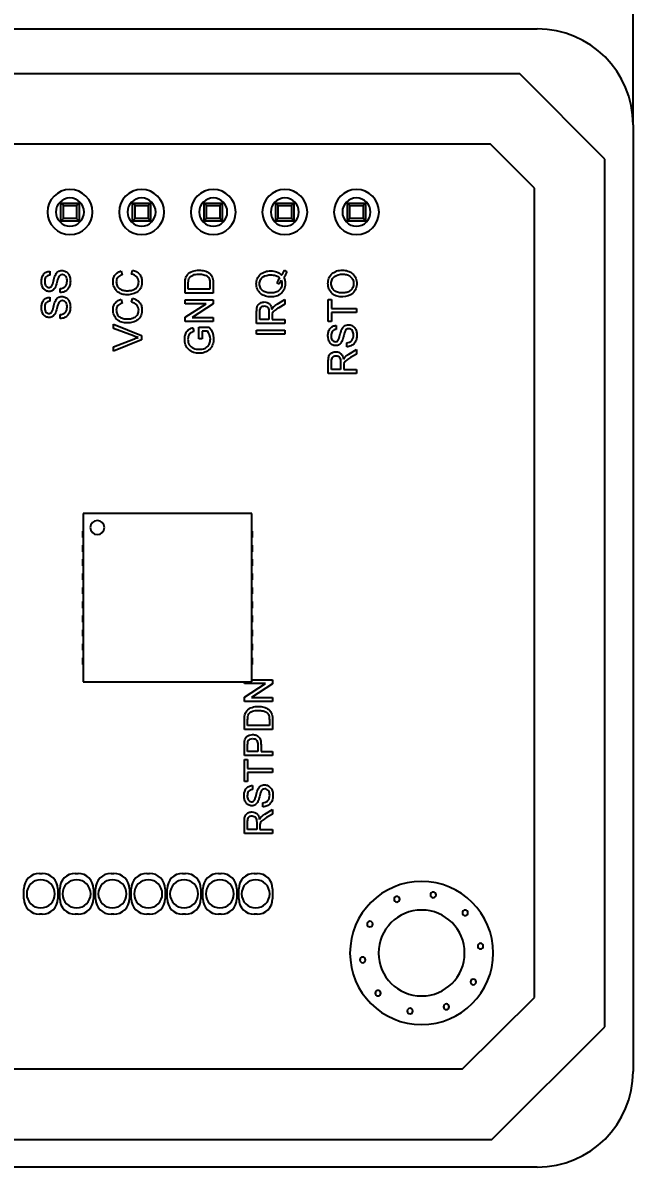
# Model space of a CAD drawing. Header units: millimetres. Extents: x 0 to 418, y 0 to 287.
# Drawn here: x 222.23 to 243.87, y 148.32 to 188.93 of the extents above; entities that cross this region are included whole.
import ezdxf

# ---------------------------------------------------------------- set-up
doc = ezdxf.new("R2010")
doc.units = ezdxf.units.MM
doc.layers.add('DEFAULT', color=179, linetype='Continuous')
doc.styles.add('SLDTEXTSTYLE0', font='TXT', dxfattribs={"width": 0.605})
doc.dimstyles.new('SLDDIMSTYLE0', dxfattribs={"dimtxt": 2.5, "dimasz": 3.302, "dimexe": 0, "dimexo": 0.0625, "dimtad": 1, "dimdec": 1, "dimrnd": 1e-09, "dimzin": 12, "dimdsep": 46, "dimtxsty": 'SLDTEXTSTYLE0', "dimsah": 1, "dimcen": 0.09, "dimadec": 0, "dimazin": 3, "dimtfac": 1, "dimtdec": 1, "dimtofl": 0, "dimtmove": 0, "dimatfit": 3, "dimfxl": 1, "dimfrac": 2, "dimtolj": 1, "dimtzin": 12, "dimarcsym": 0})

# ---------------------------------------------------------------- blocks, each defined once
blk = doc.blocks.new('_D')
at = {"layer": 'DEFAULT', "color": 7}
for p, q in [((201.171, 185.321), (201.171, 207.301)), ((243.871, 185.321), (243.871, 207.301)), ((201.171, 206.301), (243.871, 206.301))]:
    blk.add_line(p, q, dxfattribs=at)
for points in [[(201.171, 206.301), (204.473, 205.793), (204.473, 206.809)], [(243.871, 206.301), (240.569, 206.809), (240.569, 205.793)]]:
    blk.add_solid(points, dxfattribs=at)
at = {"layer": 'DEFAULT', "color": 7, "insert": (218.373, 209.524), "char_height": 2.5, "attachment_point": 1, "style": 'SLDTEXTSTYLE0'}
blk.add_mtext('42,7', dxfattribs=at)

msp = doc.modelspace()

# ---------------------------------------------------------------- linework, layer by layer
at = {"color": 7, "linetype": 'Continuous'}
for p, q in [((204.571, 188.721), (240.471, 188.721)), ((239.852, 187.129), (204.871, 187.129)), ((242.871, 184.098), (239.852, 187.129)), ((243.871, 185.321), (243.871, 151.721)), ((238.813, 184.629), (205.904, 184.629)), ((240.371, 183.065), (238.813, 184.629)), ((242.871, 153.304), (242.871, 184.098)), ((240.371, 154.343), (240.371, 183.065)), ((223.581, 181.901), (223.581, 182.541)), ((223.581, 182.541), (223.667, 182.456)), ((223.581, 182.541), (224.221, 182.541)), ((223.667, 181.987), (223.667, 182.456)), ((223.667, 182.456), (224.136, 182.456)), ((224.221, 182.541), (224.136, 182.456)), ((224.136, 182.456), (224.136, 181.987)), ((224.221, 182.541), (224.221, 181.901)), ((226.121, 181.901), (226.121, 182.541)), ((226.121, 182.541), (226.207, 182.456)), ((226.121, 182.541), (226.761, 182.541)), ((226.207, 181.987), (226.207, 182.456)), ((226.207, 182.456), (226.676, 182.456)), ((226.761, 182.541), (226.676, 182.456)), ((226.676, 182.456), (226.676, 181.987)), ((226.761, 182.541), (226.761, 181.901)), ((228.661, 181.901), (228.661, 182.541)), ((228.661, 182.541), (228.747, 182.456)), ((228.661, 182.541), (229.301, 182.541)), ((228.747, 181.987), (228.747, 182.456)), ((228.747, 182.456), (229.216, 182.456)), ((229.301, 182.541), (229.216, 182.456)), ((229.216, 182.456), (229.216, 181.987)), ((229.301, 182.541), (229.301, 181.901)), ((231.201, 181.901), (231.201, 182.541)), ((231.201, 182.541), (231.287, 182.456)), ((231.201, 182.541), (231.841, 182.541)), ((231.287, 181.987), (231.287, 182.456)), ((231.287, 182.456), (231.756, 182.456)), ((231.841, 182.541), (231.756, 182.456)), ((231.756, 182.456), (231.756, 181.987)), ((231.841, 182.541), (231.841, 181.901)), ((233.741, 181.901), (233.741, 182.541)), ((233.741, 182.541), (233.827, 182.456)), ((233.741, 182.541), (234.381, 182.541)), ((233.827, 181.987), (233.827, 182.456)), ((233.827, 182.456), (234.296, 182.456)), ((234.381, 182.541), (234.296, 182.456)), ((234.296, 182.456), (234.296, 181.987)), ((234.381, 182.541), (234.381, 181.901)), ((223.667, 181.987), (223.581, 181.901)), ((224.136, 181.987), (223.667, 181.987)), ((224.221, 181.901), (224.136, 181.987)), ((226.207, 181.987), (226.121, 181.901)), ((226.676, 181.987), (226.207, 181.987)), ((226.761, 181.901), (226.676, 181.987)), ((228.747, 181.987), (228.661, 181.901)), ((229.216, 181.987), (228.747, 181.987)), ((229.301, 181.901), (229.216, 181.987)), ((231.287, 181.987), (231.201, 181.901)), ((231.756, 181.987), (231.287, 181.987)), ((231.841, 181.901), (231.756, 181.987)), ((233.827, 181.987), (233.741, 181.901)), ((234.296, 181.987), (233.827, 181.987)), ((234.381, 181.901), (234.296, 181.987)), ((224.221, 181.901), (223.581, 181.901)), ((226.761, 181.901), (226.121, 181.901)), ((229.301, 181.901), (228.661, 181.901)), ((231.841, 181.901), (231.201, 181.901)), ((234.381, 181.901), (233.741, 181.901)), ((223.183, 180.119), (223.183, 179.978)), ((225.719, 180.132), (225.749, 179.991)), ((226.088, 180.016), (226.121, 180.157)), ((231.503, 180.157), (231.594, 180.111)), ((227.981, 179.337), (227.981, 179.679)), ((228.097, 179.478), (228.097, 179.68)), ((228.866, 179.684), (228.866, 179.478)), ((228.981, 179.695), (228.981, 179.337)), ((231.241, 179.704), (231.336, 179.674)), ((223.183, 179.196), (223.183, 179.055)), ((223.555, 179.362), (223.555, 179.503)), ((225.719, 179.132), (225.749, 178.991)), ((226.088, 179.016), (226.121, 179.157)), ((228.981, 179.337), (227.981, 179.337)), ((227.981, 178.965), (227.981, 179.106)), ((227.981, 179.106), (228.981, 179.106)), ((228.866, 179.478), (228.097, 179.478)), ((228.981, 179.106), (228.981, 178.957)), ((231.245, 178.947), (231.521, 179.111)), ((231.521, 179.111), (231.521, 178.949)), ((233.061, 179.119), (233.177, 179.119)), ((233.061, 178.337), (233.061, 179.119)), ((233.177, 179.119), (233.177, 178.798)), ((227.981, 178.486), (228.728, 178.965)), ((228.728, 178.965), (227.981, 178.965)), ((228.981, 178.957), (228.235, 178.478)), ((230.637, 178.401), (230.637, 178.699)), ((231.521, 178.949), (231.31, 178.825)), ((233.177, 178.798), (234.061, 178.798)), ((234.061, 178.798), (234.061, 178.657)), ((223.555, 178.439), (223.555, 178.58)), ((227.981, 178.337), (227.981, 178.486)), ((228.981, 178.337), (227.981, 178.337)), ((228.235, 178.478), (228.981, 178.478)), ((228.981, 178.478), (228.981, 178.337)), ((230.521, 178.26), (230.521, 178.694)), ((230.957, 178.401), (230.637, 178.401)), ((230.957, 178.669), (230.957, 178.401)), ((231.073, 178.545), (231.073, 178.401)), ((231.073, 178.401), (231.521, 178.401)), ((231.521, 178.401), (231.521, 178.26)), ((233.177, 178.337), (233.061, 178.337)), ((234.061, 178.657), (233.177, 178.657)), ((233.177, 178.657), (233.177, 178.337)), ((225.441, 178.093), (225.441, 178.246)), ((225.441, 178.246), (226.441, 177.843)), ((226.158, 177.821), (225.441, 178.093)), ((228.263, 178.115), (228.296, 177.986)), ((228.469, 178.132), (228.839, 178.132)), ((228.469, 177.721), (228.469, 178.132)), ((228.773, 177.991), (228.584, 177.991)), ((228.584, 177.991), (228.584, 177.721)), ((231.521, 178.26), (230.521, 178.26)), ((230.521, 178.029), (231.521, 178.029)), ((230.521, 177.888), (230.521, 178.029)), ((231.521, 177.888), (230.521, 177.888)), ((231.521, 178.029), (231.521, 177.888)), ((233.343, 178.196), (233.343, 178.055)), ((225.441, 177.439), (226.158, 177.711)), ((226.441, 177.69), (225.441, 177.286)), ((226.441, 177.843), (226.441, 177.69)), ((228.584, 177.721), (228.469, 177.721)), ((233.715, 177.439), (233.715, 177.58)), ((225.441, 177.286), (225.441, 177.439)), ((233.785, 177.178), (234.061, 177.342)), ((234.061, 177.18), (233.85, 177.055)), ((234.061, 177.342), (234.061, 177.18)), ((233.061, 176.491), (233.061, 176.924)), ((233.177, 176.632), (233.177, 176.93)), ((233.497, 176.899), (233.497, 176.632)), ((233.613, 176.776), (233.613, 176.632)), ((234.061, 176.491), (233.061, 176.491)), ((233.497, 176.632), (233.177, 176.632)), ((233.613, 176.632), (234.061, 176.632)), ((234.061, 176.632), (234.061, 176.491)), ((230.351, 171.521), (224.371, 171.521)), ((224.371, 171.521), (224.371, 165.541)), ((224.661, 171.531), (224.811, 171.531)), ((224.661, 171.521), (224.661, 171.531)), ((224.811, 171.531), (224.811, 171.521)), ((224.996, 171.531), (225.226, 171.531)), ((224.996, 171.521), (224.996, 171.531)), ((225.226, 171.531), (225.226, 171.521)), ((225.496, 171.531), (225.726, 171.531)), ((225.496, 171.521), (225.496, 171.531)), ((225.726, 171.531), (225.726, 171.521)), ((225.996, 171.531), (226.226, 171.531)), ((225.996, 171.521), (225.996, 171.531)), ((226.226, 171.531), (226.226, 171.521)), ((226.496, 171.531), (226.726, 171.531)), ((226.496, 171.521), (226.496, 171.531)), ((226.726, 171.531), (226.726, 171.521)), ((226.996, 171.531), (227.226, 171.531)), ((226.996, 171.521), (226.996, 171.531)), ((227.226, 171.531), (227.226, 171.521)), ((227.496, 171.531), (227.726, 171.531)), ((227.496, 171.521), (227.496, 171.531)), ((227.726, 171.531), (227.726, 171.521)), ((227.996, 171.531), (228.226, 171.531)), ((227.996, 171.521), (227.996, 171.531)), ((228.226, 171.531), (228.226, 171.521)), ((228.496, 171.531), (228.726, 171.531)), ((228.496, 171.521), (228.496, 171.531)), ((228.726, 171.531), (228.726, 171.521)), ((228.996, 171.531), (229.226, 171.531)), ((228.996, 171.521), (228.996, 171.531)), ((229.226, 171.531), (229.226, 171.521)), ((229.496, 171.531), (229.726, 171.531)), ((229.496, 171.521), (229.496, 171.531)), ((229.726, 171.531), (229.726, 171.521)), ((229.911, 171.531), (230.061, 171.531)), ((229.911, 171.531), (229.911, 171.521)), ((230.061, 171.521), (230.061, 171.531)), ((230.351, 165.541), (230.351, 171.521)), ((224.361, 170.666), (224.361, 170.896)), ((224.361, 170.896), (224.371, 170.896)), ((224.371, 170.666), (224.361, 170.666)), ((230.351, 170.896), (230.361, 170.896)), ((230.361, 170.666), (230.351, 170.666)), ((230.361, 170.896), (230.361, 170.666)), ((224.361, 170.396), (224.371, 170.396)), ((224.361, 170.166), (224.361, 170.396)), ((230.351, 170.396), (230.361, 170.396)), ((230.361, 170.396), (230.361, 170.166)), ((224.371, 170.166), (224.361, 170.166)), ((224.361, 169.666), (224.361, 169.896)), ((224.361, 169.896), (224.371, 169.896)), ((230.361, 170.166), (230.351, 170.166)), ((230.351, 169.896), (230.361, 169.896)), ((230.361, 169.896), (230.361, 169.666)), ((224.371, 169.666), (224.361, 169.666)), ((224.361, 169.166), (224.361, 169.396)), ((224.361, 169.396), (224.371, 169.396)), ((230.361, 169.666), (230.351, 169.666)), ((230.351, 169.396), (230.361, 169.396)), ((230.361, 169.396), (230.361, 169.166)), ((224.371, 169.166), (224.361, 169.166)), ((230.361, 169.166), (230.351, 169.166)), ((224.361, 168.896), (224.371, 168.896)), ((224.361, 168.666), (224.361, 168.896)), ((224.371, 168.666), (224.361, 168.666)), ((230.351, 168.896), (230.361, 168.896)), ((230.361, 168.666), (230.351, 168.666)), ((230.361, 168.896), (230.361, 168.666)), ((224.361, 168.396), (224.371, 168.396)), ((224.361, 168.166), (224.361, 168.396)), ((224.371, 168.166), (224.361, 168.166)), ((230.351, 168.396), (230.361, 168.396)), ((230.361, 168.166), (230.351, 168.166)), ((230.361, 168.396), (230.361, 168.166)), ((224.361, 167.666), (224.361, 167.896)), ((224.361, 167.896), (224.371, 167.896)), ((230.351, 167.896), (230.361, 167.896)), ((230.361, 167.896), (230.361, 167.666)), ((224.371, 167.666), (224.361, 167.666)), ((224.361, 167.396), (224.371, 167.396)), ((224.361, 167.166), (224.361, 167.396)), ((230.361, 167.666), (230.351, 167.666)), ((230.351, 167.396), (230.361, 167.396)), ((230.361, 167.396), (230.361, 167.166)), ((224.371, 167.166), (224.361, 167.166)), ((230.361, 167.166), (230.351, 167.166)), ((224.361, 166.896), (224.371, 166.896)), ((224.361, 166.666), (224.361, 166.896)), ((224.371, 166.666), (224.361, 166.666)), ((230.351, 166.896), (230.361, 166.896)), ((230.361, 166.666), (230.351, 166.666)), ((230.361, 166.896), (230.361, 166.666)), ((224.361, 166.396), (224.371, 166.396)), ((224.361, 166.166), (224.361, 166.396)), ((224.371, 166.166), (224.361, 166.166)), ((230.351, 166.396), (230.361, 166.396)), ((230.361, 166.166), (230.351, 166.166)), ((230.361, 166.396), (230.361, 166.166)), ((224.371, 165.541), (230.351, 165.541)), ((224.661, 165.541), (224.661, 165.531)), ((224.811, 165.531), (224.661, 165.531)), ((224.811, 165.541), (224.811, 165.531)), ((224.996, 165.531), (224.996, 165.541)), ((225.226, 165.531), (224.996, 165.531)), ((225.226, 165.541), (225.226, 165.531)), ((225.496, 165.531), (225.496, 165.541)), ((225.726, 165.531), (225.496, 165.531)), ((225.726, 165.541), (225.726, 165.531)), ((225.996, 165.531), (225.996, 165.541)), ((226.226, 165.531), (225.996, 165.531)), ((226.226, 165.541), (226.226, 165.531)), ((226.496, 165.531), (226.496, 165.541)), ((226.726, 165.531), (226.496, 165.531)), ((226.726, 165.541), (226.726, 165.531)), ((226.996, 165.531), (226.996, 165.541)), ((227.226, 165.531), (226.996, 165.531)), ((227.226, 165.541), (227.226, 165.531)), ((227.496, 165.531), (227.496, 165.541)), ((227.726, 165.531), (227.496, 165.531)), ((227.726, 165.541), (227.726, 165.531)), ((227.996, 165.531), (227.996, 165.541)), ((228.226, 165.531), (227.996, 165.531)), ((228.226, 165.541), (228.226, 165.531)), ((228.496, 165.531), (228.496, 165.541)), ((228.726, 165.531), (228.496, 165.531)), ((228.726, 165.541), (228.726, 165.531)), ((228.996, 165.531), (228.996, 165.541)), ((229.226, 165.531), (228.996, 165.531)), ((229.226, 165.541), (229.226, 165.531)), ((229.496, 165.531), (229.496, 165.541)), ((229.726, 165.531), (229.496, 165.531)), ((229.726, 165.541), (229.726, 165.531)), ((229.911, 165.541), (229.911, 165.531)), ((230.061, 165.531), (229.911, 165.531)), ((230.061, 165.531), (230.061, 165.541)), ((230.086, 165.481), (230.086, 165.541)), ((230.086, 165.001), (230.833, 165.481)), ((230.833, 165.481), (230.086, 165.481)), ((231.086, 165.473), (230.34, 164.993)), ((230.351, 165.622), (231.086, 165.622)), ((231.086, 165.622), (231.086, 165.473)), ((230.086, 164.852), (230.086, 165.001)), ((230.34, 164.993), (231.086, 164.993)), ((231.086, 164.993), (231.086, 164.852)), ((231.086, 164.852), (230.086, 164.852)), ((230.086, 163.852), (230.086, 164.194)), ((230.202, 163.993), (230.202, 164.196)), ((230.971, 164.2), (230.971, 163.993)), ((231.086, 164.211), (231.086, 163.852)), ((231.086, 163.852), (230.086, 163.852)), ((230.971, 163.993), (230.202, 163.993)), ((230.086, 162.929), (230.086, 163.297)), ((230.202, 163.07), (230.202, 163.309)), ((230.561, 163.311), (230.561, 163.07)), ((230.676, 163.315), (230.676, 163.07)), ((231.086, 162.929), (230.086, 162.929)), ((230.561, 163.07), (230.202, 163.07)), ((230.676, 163.07), (231.086, 163.07)), ((231.086, 163.07), (231.086, 162.929)), ((230.086, 162.788), (230.202, 162.788)), ((230.086, 162.006), (230.086, 162.788)), ((230.202, 162.788), (230.202, 162.468)), ((230.202, 162.468), (231.086, 162.468)), ((231.086, 162.468), (231.086, 162.327)), ((231.086, 162.327), (230.202, 162.327)), ((230.202, 162.327), (230.202, 162.006)), ((230.202, 162.006), (230.086, 162.006)), ((230.368, 161.865), (230.368, 161.724)), ((230.74, 161.109), (230.74, 161.25)), ((230.81, 160.847), (231.086, 161.011)), ((231.086, 160.85), (230.875, 160.725)), ((231.086, 161.011), (231.086, 160.85)), ((230.086, 160.16), (230.086, 160.594)), ((230.202, 160.301), (230.202, 160.599)), ((230.522, 160.569), (230.522, 160.301)), ((230.638, 160.446), (230.638, 160.301)), ((231.086, 160.16), (230.086, 160.16)), ((230.522, 160.301), (230.202, 160.301)), ((230.638, 160.301), (231.086, 160.301)), ((231.086, 160.301), (231.086, 160.16)), ((222.816, 158.746), (222.916, 158.746)), ((224.086, 158.746), (224.186, 158.746)), ((225.356, 158.746), (225.456, 158.746)), ((226.626, 158.746), (226.726, 158.746)), ((227.896, 158.746), (227.996, 158.746)), ((229.166, 158.746), (229.266, 158.746)), ((230.436, 158.746), (230.536, 158.746)), ((222.266, 157.846), (222.266, 158.196)), ((223.466, 158.196), (223.466, 157.846)), ((223.536, 157.846), (223.536, 158.196)), ((224.736, 158.196), (224.736, 157.846)), ((224.806, 157.846), (224.806, 158.196)), ((226.006, 158.196), (226.006, 157.846)), ((226.076, 157.846), (226.076, 158.196)), ((227.276, 158.196), (227.276, 157.846)), ((227.346, 157.846), (227.346, 158.196)), ((228.546, 158.196), (228.546, 157.846)), ((228.616, 157.846), (228.616, 158.196)), ((229.816, 158.196), (229.816, 157.846)), ((229.886, 157.846), (229.886, 158.196)), ((231.086, 158.196), (231.086, 157.846)), ((222.916, 157.296), (222.816, 157.296)), ((224.186, 157.296), (224.086, 157.296)), ((225.456, 157.296), (225.356, 157.296)), ((226.726, 157.296), (226.626, 157.296)), ((227.996, 157.296), (227.896, 157.296)), ((229.266, 157.296), (229.166, 157.296)), ((230.536, 157.296), (230.436, 157.296)), ((237.823, 151.804), (240.371, 154.343)), ((238.856, 149.304), (242.871, 153.304)), ((205.907, 151.804), (237.823, 151.804)), ((204.871, 149.304), (238.856, 149.304)), ((240.471, 148.321), (204.571, 148.321))]:
    msp.add_line(p, q, dxfattribs=at)
for centre, radius, start, end in [((240.471, 185.321), 3.4, 0, 90), ((223.901, 182.221), 0.8, 90, 270), ((223.901, 182.221), 0.8, 270, 90), ((226.441, 182.221), 0.8, 90, 270), ((226.441, 182.221), 0.8, 270, 90), ((228.981, 182.221), 0.8, 90, 270), ((228.981, 182.221), 0.8, 270, 90), ((231.521, 182.221), 0.8, 90, 270), ((231.521, 182.221), 0.8, 270, 90), ((234.061, 182.221), 0.8, 90, 270), ((234.061, 182.221), 0.8, 270, 90), ((223.901, 182.221), 0.5, 90, 270), ((223.901, 182.221), 0.5, 270, 90), ((226.441, 182.221), 0.5, 90, 270), ((226.441, 182.221), 0.5, 270, 90), ((228.981, 182.221), 0.5, 90, 270), ((228.981, 182.221), 0.5, 270, 90), ((231.521, 182.221), 0.5, 90, 270), ((231.521, 182.221), 0.5, 270, 90), ((234.061, 182.221), 0.5, 90, 270), ((234.061, 182.221), 0.5, 270, 90), ((224.871, 171.021), 0.25, 0, 180), ((224.871, 171.021), 0.25, 180, 0), ((222.816, 158.196), 0.55, 90, 180), ((222.866, 158.021), 0.5, 90, 270), ((222.866, 158.021), 0.5, 270, 90), ((222.916, 158.196), 0.55, 0, 90), ((224.086, 158.196), 0.55, 90, 180), ((224.136, 158.021), 0.5, 90, 270), ((224.136, 158.021), 0.5, 270, 90), ((224.186, 158.196), 0.55, 0, 90), ((225.356, 158.196), 0.55, 90, 180), ((225.406, 158.021), 0.5, 90, 270), ((225.406, 158.021), 0.5, 270, 90), ((225.456, 158.196), 0.55, 0, 90), ((226.626, 158.196), 0.55, 90, 180), ((226.676, 158.021), 0.5, 90, 270), ((226.676, 158.021), 0.5, 270, 90), ((226.726, 158.196), 0.55, 0, 90), ((227.896, 158.196), 0.55, 90, 180), ((227.946, 158.021), 0.5, 90, 270), ((227.946, 158.021), 0.5, 270, 90), ((227.996, 158.196), 0.55, 0, 90), ((229.166, 158.196), 0.55, 90, 180), ((229.216, 158.021), 0.5, 90, 270), ((229.216, 158.021), 0.5, 270, 90), ((229.266, 158.196), 0.55, 0, 90), ((230.436, 158.196), 0.55, 90, 180), ((230.486, 158.021), 0.5, 90, 270), ((230.486, 158.021), 0.5, 270, 90), ((230.536, 158.196), 0.55, 0, 90), ((236.371, 155.921), 2.54, 90, 270), ((236.371, 155.921), 2.54, 270, 90), ((236.783, 157.983), 0.1, 90, 270), ((236.783, 157.983), 0.1, 270, 90), ((222.816, 157.846), 0.55, 180, 270), ((222.916, 157.846), 0.55, 270, 0), ((224.086, 157.846), 0.55, 180, 270), ((224.186, 157.846), 0.55, 270, 0), ((225.356, 157.846), 0.55, 180, 270), ((225.456, 157.846), 0.55, 270, 0), ((226.626, 157.846), 0.55, 180, 270), ((226.726, 157.846), 0.55, 270, 0), ((227.896, 157.846), 0.55, 180, 270), ((227.996, 157.846), 0.55, 270, 0), ((229.166, 157.846), 0.55, 180, 270), ((229.266, 157.846), 0.55, 270, 0), ((230.436, 157.846), 0.55, 180, 270), ((230.536, 157.846), 0.55, 270, 0), ((235.493, 157.831), 0.1, 90, 270), ((235.493, 157.831), 0.1, 270, 90), ((236.371, 155.921), 1.525, 90, 270), ((236.371, 155.921), 1.525, 270, 90), ((237.916, 157.347), 0.1, 90, 270), ((237.916, 157.347), 0.1, 270, 90), ((234.538, 156.95), 0.1, 90, 270), ((234.538, 156.95), 0.1, 270, 90), ((238.46, 156.167), 0.1, 90, 270), ((238.46, 156.167), 0.1, 270, 90), ((234.283, 155.676), 0.1, 90, 270), ((234.283, 155.676), 0.1, 270, 90), ((238.205, 154.893), 0.1, 90, 270), ((238.205, 154.893), 0.1, 270, 90), ((234.826, 154.495), 0.1, 90, 270), ((234.826, 154.495), 0.1, 270, 90), ((235.96, 153.86), 0.1, 90, 270), ((235.96, 153.86), 0.1, 270, 90), ((237.25, 154.011), 0.1, 90, 270), ((237.25, 154.011), 0.1, 270, 90), ((240.471, 151.721), 3.4, 270, 0)]:
    msp.add_arc(centre, radius, start, end, dxfattribs=at)
for points, knots in [([(222.889, 179.748), (222.89, 179.792), (222.893, 179.837), (222.914, 179.923), (222.931, 179.964), (222.982, 180.037), (223.016, 180.066), (223.095, 180.107), (223.139, 180.116), (223.183, 180.119)], [0, 0, 0, 0, 0.25, 0.25, 0.5, 0.5, 0.75, 0.75, 1, 1, 1, 1]), ([(223.183, 179.978), (223.157, 179.974), (223.13, 179.969), (223.082, 179.946), (223.06, 179.929), (223.012, 179.864), (223.005, 179.807), (223.004, 179.754)], [0, 0, 0, 0, 0.25, 0.25, 0.5, 0.5, 1, 1, 1, 1]), ([(223.242, 179.578), (223.264, 179.604), (223.276, 179.638), (223.298, 179.704), (223.307, 179.738), (223.332, 179.839), (223.349, 179.907), (223.376, 179.971)], [0, 0, 0, 0, 0.25, 0.25, 0.5, 0.5, 1, 1, 1, 1]), ([(223.376, 179.971), (223.398, 180.019), (223.427, 180.065), (223.512, 180.128), (223.565, 180.144), (223.618, 180.144)], [0, 0, 0, 0, 0.5, 0.5, 1, 1, 1, 1]), ([(223.624, 180.003), (223.594, 180.002), (223.562, 179.993), (223.516, 179.953), (223.502, 179.925), (223.489, 179.897)], [0, 0, 0, 0, 0.5, 0.5, 1, 1, 1, 1]), ([(223.618, 180.144), (223.661, 180.143), (223.705, 180.133), (223.782, 180.093), (223.816, 180.064), (223.867, 179.993), (223.885, 179.953), (223.909, 179.869), (223.913, 179.825), (223.914, 179.781)], [0, 0, 0, 0, 0.25, 0.25, 0.5, 0.5, 0.75, 0.75, 1, 1, 1, 1]), ([(223.799, 179.775), (223.798, 179.829), (223.788, 179.883), (223.744, 179.951), (223.724, 179.97), (223.678, 179.996), (223.651, 180.002), (223.624, 180.003)], [0, 0, 0, 0, 0.5, 0.5, 0.75, 0.75, 1, 1, 1, 1]), ([(225.429, 179.746), (225.429, 179.79), (225.434, 179.833), (225.458, 179.917), (225.478, 179.957), (225.53, 180.026), (225.563, 180.056), (225.637, 180.103), (225.678, 180.119), (225.719, 180.132)], [0, 0, 0, 0, 0.25, 0.25, 0.5, 0.5, 0.75, 0.75, 1, 1, 1, 1]), ([(225.749, 179.991), (225.693, 179.973), (225.638, 179.947), (225.58, 179.881), (225.565, 179.854), (225.547, 179.798), (225.545, 179.769), (225.544, 179.739)], [0, 0, 0, 0, 0.5, 0.5, 0.75, 0.75, 1, 1, 1, 1]), ([(226.339, 179.736), (226.338, 179.77), (226.334, 179.805), (226.31, 179.869), (226.292, 179.899), (226.222, 179.974), (226.155, 180.001), (226.088, 180.016)], [0, 0, 0, 0, 0.25, 0.25, 0.5, 0.5, 1, 1, 1, 1]), ([(226.121, 180.157), (226.167, 180.145), (226.213, 180.129), (226.296, 180.082), (226.334, 180.052), (226.395, 179.978), (226.419, 179.936), (226.448, 179.845), (226.453, 179.797), (226.454, 179.749)], [0, 0, 0, 0, 0.25, 0.25, 0.5, 0.5, 0.75, 0.75, 1, 1, 1, 1]), ([(227.996, 179.855), (228.003, 179.882), (228.011, 179.908), (228.034, 179.957), (228.05, 179.979), (228.067, 180.001)], [0, 0, 0, 0, 0.5, 0.5, 1, 1, 1, 1]), ([(228.067, 180.001), (228.117, 180.057), (228.182, 180.099), (228.325, 180.148), (228.401, 180.156), (228.476, 180.157)], [0, 0, 0, 0, 0.5, 0.5, 1, 1, 1, 1]), ([(228.117, 179.846), (228.125, 179.861), (228.14, 179.891), (228.175, 179.929), (228.218, 179.961), (228.277, 179.991), (228.364, 180.012), (228.434, 180.015), (228.474, 180.016)], [0, 0, 0, 0, 0.120001, 0.24007, 0.365356, 0.500413, 0.717614, 1, 1, 1, 1]), ([(228.474, 180.016), (228.505, 180.015), (228.563, 180.013), (228.648, 179.999), (228.727, 179.971), (228.773, 179.937), (228.795, 179.92)], [0, 0, 0, 0, 0.277265, 0.501314, 0.757359, 1, 1, 1, 1]), ([(228.476, 180.157), (228.541, 180.156), (228.607, 180.151), (228.733, 180.115), (228.794, 180.088), (228.895, 180.006), (228.934, 179.95), (228.975, 179.826), (228.981, 179.76), (228.981, 179.695)], [0, 0, 0, 0, 0.25, 0.25, 0.5, 0.5, 0.75, 0.75, 1, 1, 1, 1]), ([(228.795, 179.92), (228.804, 179.91), (228.822, 179.889), (228.842, 179.851), (228.856, 179.807), (228.864, 179.75), (228.865, 179.708), (228.866, 179.684)], [0, 0, 0, 0, 0.162195, 0.326745, 0.498849, 0.711242, 1, 1, 1, 1]), ([(230.509, 179.671), (230.51, 179.735), (230.52, 179.8), (230.572, 179.918), (230.611, 179.971), (230.709, 180.055), (230.767, 180.085), (230.89, 180.123), (230.955, 180.131), (231.019, 180.132)], [0, 0, 0, 0, 0.25, 0.25, 0.5, 0.5, 0.75, 0.75, 1, 1, 1, 1]), ([(230.624, 179.671), (230.625, 179.719), (230.635, 179.767), (230.678, 179.852), (230.71, 179.889), (230.826, 179.972), (230.925, 179.989), (231.021, 179.991)], [0, 0, 0, 0, 0.25, 0.25, 0.5, 0.5, 1, 1, 1, 1]), ([(231.019, 180.132), (231.091, 180.13), (231.163, 180.121), (231.298, 180.071), (231.358, 180.029), (231.408, 179.977)], [0, 0, 0, 0, 0.5, 0.5, 1, 1, 1, 1]), ([(231.021, 179.991), (231.078, 179.989), (231.135, 179.985), (231.217, 179.96), (231.244, 179.948), (231.293, 179.92), (231.315, 179.901), (231.335, 179.881)], [0, 0, 0, 0, 0.5, 0.5, 0.75, 0.75, 1, 1, 1, 1]), ([(231.594, 180.111), (231.581, 180.073), (231.566, 180.036), (231.528, 179.965), (231.506, 179.931), (231.483, 179.898)], [0, 0, 0, 0, 0.5, 0.5, 1, 1, 1, 1]), ([(233.049, 179.683), (233.05, 179.749), (233.06, 179.815), (233.111, 179.936), (233.15, 179.991), (233.248, 180.077), (233.307, 180.108), (233.432, 180.149), (233.497, 180.156), (233.563, 180.157)], [0, 0, 0, 0, 0.25, 0.25, 0.5, 0.5, 0.75, 0.75, 1, 1, 1, 1]), ([(233.164, 179.684), (233.165, 179.733), (233.174, 179.782), (233.216, 179.869), (233.247, 179.908), (233.364, 179.995), (233.465, 180.015), (233.562, 180.016)], [0, 0, 0, 0, 0.25, 0.25, 0.5, 0.5, 1, 1, 1, 1]), ([(233.562, 180.016), (233.611, 180.015), (233.66, 180.012), (233.754, 179.988), (233.799, 179.967), (233.876, 179.907), (233.908, 179.868), (233.95, 179.78), (233.958, 179.731), (233.959, 179.682)], [0, 0, 0, 0, 0.25, 0.25, 0.5, 0.5, 0.75, 0.75, 1, 1, 1, 1]), ([(233.563, 180.157), (233.628, 180.156), (233.694, 180.148), (233.818, 180.108), (233.877, 180.076), (233.975, 179.99), (234.012, 179.934), (234.062, 179.814), (234.073, 179.748), (234.074, 179.683)], [0, 0, 0, 0, 0.25, 0.25, 0.5, 0.5, 0.75, 0.75, 1, 1, 1, 1]), ([(223.162, 179.401), (223.121, 179.402), (223.08, 179.411), (223.007, 179.45), (222.975, 179.478), (222.905, 179.58), (222.891, 179.665), (222.889, 179.748)], [0, 0, 0, 0, 0.25, 0.25, 0.5, 0.5, 1, 1, 1, 1]), ([(223.004, 179.754), (223.004, 179.705), (223.009, 179.655), (223.046, 179.592), (223.063, 179.574), (223.105, 179.548), (223.129, 179.543), (223.153, 179.542)], [0, 0, 0, 0, 0.5, 0.5, 0.75, 0.75, 1, 1, 1, 1]), ([(223.153, 179.542), (223.17, 179.543), (223.186, 179.544), (223.216, 179.557), (223.23, 179.567), (223.242, 179.578)], [0, 0, 0, 0, 0.5, 0.5, 1, 1, 1, 1]), ([(223.379, 179.548), (223.357, 179.508), (223.33, 179.469), (223.255, 179.415), (223.209, 179.402), (223.162, 179.401)], [0, 0, 0, 0, 0.5, 0.5, 1, 1, 1, 1]), ([(223.489, 179.897), (223.466, 179.84), (223.453, 179.78), (223.422, 179.662), (223.406, 179.603), (223.379, 179.548)], [0, 0, 0, 0, 0.5, 0.5, 1, 1, 1, 1]), ([(223.914, 179.781), (223.914, 179.729), (223.91, 179.677), (223.884, 179.577), (223.862, 179.529), (223.796, 179.448), (223.753, 179.417), (223.659, 179.374), (223.607, 179.364), (223.555, 179.362)], [0, 0, 0, 0, 0.25, 0.25, 0.5, 0.5, 0.75, 0.75, 1, 1, 1, 1]), ([(223.555, 179.503), (223.589, 179.508), (223.623, 179.514), (223.686, 179.539), (223.715, 179.559), (223.758, 179.611), (223.774, 179.642), (223.794, 179.707), (223.798, 179.741), (223.799, 179.775)], [0, 0, 0, 0, 0.25, 0.25, 0.5, 0.5, 0.75, 0.75, 1, 1, 1, 1]), ([(225.934, 179.285), (225.87, 179.287), (225.805, 179.293), (225.682, 179.33), (225.624, 179.361), (225.527, 179.444), (225.49, 179.499), (225.44, 179.617), (225.43, 179.682), (225.429, 179.746)], [0, 0, 0, 0, 0.25, 0.25, 0.5, 0.5, 0.75, 0.75, 1, 1, 1, 1]), ([(225.544, 179.739), (225.545, 179.692), (225.552, 179.645), (225.592, 179.559), (225.624, 179.522), (225.702, 179.469), (225.747, 179.453), (225.839, 179.432), (225.886, 179.427), (225.933, 179.426)], [0, 0, 0, 0, 0.25, 0.25, 0.5, 0.5, 0.75, 0.75, 1, 1, 1, 1]), ([(225.933, 179.426), (225.981, 179.427), (226.03, 179.431), (226.124, 179.45), (226.17, 179.465), (226.251, 179.517), (226.284, 179.554), (226.328, 179.64), (226.338, 179.688), (226.339, 179.736)], [0, 0, 0, 0, 0.25, 0.25, 0.5, 0.5, 0.75, 0.75, 1, 1, 1, 1]), ([(226.454, 179.749), (226.453, 179.683), (226.446, 179.617), (226.399, 179.494), (226.357, 179.439), (226.253, 179.358), (226.192, 179.331), (226.066, 179.294), (226, 179.286), (225.934, 179.285)], [0, 0, 0, 0, 0.25, 0.25, 0.5, 0.5, 0.75, 0.75, 1, 1, 1, 1]), ([(231.022, 179.209), (230.957, 179.21), (230.892, 179.217), (230.769, 179.256), (230.709, 179.285), (230.611, 179.368), (230.571, 179.422), (230.521, 179.541), (230.51, 179.606), (230.509, 179.671)], [0, 0, 0, 0, 0.25, 0.25, 0.5, 0.5, 0.75, 0.75, 1, 1, 1, 1]), ([(231.021, 179.35), (230.973, 179.35), (230.925, 179.353), (230.831, 179.375), (230.785, 179.393), (230.708, 179.45), (230.676, 179.488), (230.633, 179.575), (230.625, 179.623), (230.624, 179.671)], [0, 0, 0, 0, 0.25, 0.25, 0.5, 0.5, 0.75, 0.75, 1, 1, 1, 1]), ([(231.419, 179.671), (231.418, 179.623), (231.409, 179.575), (231.367, 179.489), (231.334, 179.452), (231.256, 179.395), (231.211, 179.376), (231.118, 179.354), (231.069, 179.35), (231.021, 179.35)], [0, 0, 0, 0, 0.25, 0.25, 0.5, 0.5, 0.75, 0.75, 1, 1, 1, 1]), ([(231.534, 179.664), (231.533, 179.6), (231.522, 179.535), (231.469, 179.419), (231.429, 179.366), (231.331, 179.284), (231.272, 179.255), (231.15, 179.217), (231.086, 179.209), (231.022, 179.209)], [0, 0, 0, 0, 0.25, 0.25, 0.5, 0.5, 0.75, 0.75, 1, 1, 1, 1]), ([(231.483, 179.898), (231.5, 179.862), (231.514, 179.824), (231.53, 179.744), (231.534, 179.704), (231.534, 179.664)], [0, 0, 0, 0, 0.5, 0.5, 1, 1, 1, 1]), ([(233.575, 179.209), (233.508, 179.21), (233.441, 179.216), (233.313, 179.254), (233.253, 179.285), (233.152, 179.372), (233.111, 179.427), (233.059, 179.55), (233.05, 179.617), (233.049, 179.683)], [0, 0, 0, 0, 0.25, 0.25, 0.5, 0.5, 0.75, 0.75, 1, 1, 1, 1]), ([(233.576, 179.35), (233.526, 179.35), (233.476, 179.353), (233.377, 179.374), (233.329, 179.392), (233.249, 179.452), (233.217, 179.493), (233.174, 179.584), (233.165, 179.634), (233.164, 179.684)], [0, 0, 0, 0, 0.25, 0.25, 0.5, 0.5, 0.75, 0.75, 1, 1, 1, 1]), ([(234.074, 179.683), (234.073, 179.619), (234.063, 179.554), (234.014, 179.435), (233.976, 179.381), (233.834, 179.251), (233.703, 179.21), (233.575, 179.209)], [0, 0, 0, 0, 0.25, 0.25, 0.5, 0.5, 1, 1, 1, 1]), ([(233.959, 179.682), (233.958, 179.635), (233.95, 179.587), (233.91, 179.501), (233.88, 179.463), (233.806, 179.402), (233.763, 179.38), (233.671, 179.355), (233.624, 179.35), (233.576, 179.35)], [0, 0, 0, 0, 0.25, 0.25, 0.5, 0.5, 0.75, 0.75, 1, 1, 1, 1]), ([(222.889, 178.825), (222.89, 178.869), (222.893, 178.914), (222.914, 178.999), (222.931, 179.041), (222.982, 179.114), (223.016, 179.143), (223.095, 179.184), (223.139, 179.193), (223.183, 179.196)], [0, 0, 0, 0, 0.25, 0.25, 0.5, 0.5, 0.75, 0.75, 1, 1, 1, 1]), ([(223.376, 179.048), (223.398, 179.096), (223.427, 179.142), (223.512, 179.205), (223.565, 179.221), (223.618, 179.221)], [0, 0, 0, 0, 0.5, 0.5, 1, 1, 1, 1]), ([(223.618, 179.221), (223.661, 179.22), (223.705, 179.21), (223.782, 179.17), (223.816, 179.141), (223.867, 179.07), (223.885, 179.03), (223.909, 178.946), (223.913, 178.902), (223.914, 178.858)], [0, 0, 0, 0, 0.25, 0.25, 0.5, 0.5, 0.75, 0.75, 1, 1, 1, 1]), ([(225.429, 178.746), (225.429, 178.79), (225.434, 178.833), (225.458, 178.917), (225.478, 178.957), (225.53, 179.026), (225.563, 179.056), (225.637, 179.103), (225.678, 179.119), (225.719, 179.132)], [0, 0, 0, 0, 0.25, 0.25, 0.5, 0.5, 0.75, 0.75, 1, 1, 1, 1]), ([(226.121, 179.157), (226.167, 179.145), (226.213, 179.129), (226.296, 179.082), (226.334, 179.052), (226.395, 178.978), (226.419, 178.936), (226.448, 178.845), (226.453, 178.797), (226.454, 178.749)], [0, 0, 0, 0, 0.25, 0.25, 0.5, 0.5, 0.75, 0.75, 1, 1, 1, 1]), ([(223.162, 178.478), (223.121, 178.479), (223.08, 178.488), (223.007, 178.526), (222.975, 178.555), (222.905, 178.657), (222.891, 178.742), (222.889, 178.825)], [0, 0, 0, 0, 0.25, 0.25, 0.5, 0.5, 1, 1, 1, 1]), ([(223.183, 179.055), (223.157, 179.051), (223.13, 179.046), (223.082, 179.023), (223.06, 179.006), (223.012, 178.941), (223.005, 178.884), (223.004, 178.831)], [0, 0, 0, 0, 0.25, 0.25, 0.5, 0.5, 1, 1, 1, 1]), ([(223.004, 178.831), (223.004, 178.782), (223.009, 178.731), (223.046, 178.668), (223.063, 178.651), (223.105, 178.625), (223.129, 178.619), (223.153, 178.619)], [0, 0, 0, 0, 0.5, 0.5, 0.75, 0.75, 1, 1, 1, 1]), ([(223.242, 178.655), (223.264, 178.681), (223.276, 178.715), (223.298, 178.781), (223.307, 178.815), (223.332, 178.916), (223.349, 178.984), (223.376, 179.048)], [0, 0, 0, 0, 0.25, 0.25, 0.5, 0.5, 1, 1, 1, 1]), ([(223.489, 178.974), (223.466, 178.917), (223.453, 178.857), (223.422, 178.739), (223.406, 178.68), (223.379, 178.625)], [0, 0, 0, 0, 0.5, 0.5, 1, 1, 1, 1]), ([(223.624, 179.08), (223.594, 179.079), (223.562, 179.07), (223.516, 179.03), (223.502, 179.002), (223.489, 178.974)], [0, 0, 0, 0, 0.5, 0.5, 1, 1, 1, 1]), ([(223.914, 178.858), (223.914, 178.806), (223.91, 178.754), (223.884, 178.654), (223.862, 178.606), (223.796, 178.525), (223.753, 178.494), (223.659, 178.451), (223.607, 178.441), (223.555, 178.439)], [0, 0, 0, 0, 0.25, 0.25, 0.5, 0.5, 0.75, 0.75, 1, 1, 1, 1]), ([(223.555, 178.58), (223.589, 178.584), (223.623, 178.591), (223.686, 178.616), (223.715, 178.636), (223.758, 178.688), (223.774, 178.719), (223.794, 178.784), (223.798, 178.818), (223.799, 178.852)], [0, 0, 0, 0, 0.25, 0.25, 0.5, 0.5, 0.75, 0.75, 1, 1, 1, 1]), ([(223.799, 178.852), (223.798, 178.905), (223.788, 178.96), (223.744, 179.028), (223.724, 179.047), (223.678, 179.073), (223.651, 179.079), (223.624, 179.08)], [0, 0, 0, 0, 0.5, 0.5, 0.75, 0.75, 1, 1, 1, 1]), ([(225.934, 178.285), (225.87, 178.287), (225.805, 178.293), (225.682, 178.33), (225.624, 178.361), (225.527, 178.444), (225.49, 178.499), (225.44, 178.617), (225.43, 178.682), (225.429, 178.746)], [0, 0, 0, 0, 0.25, 0.25, 0.5, 0.5, 0.75, 0.75, 1, 1, 1, 1]), ([(225.749, 178.991), (225.693, 178.973), (225.638, 178.947), (225.58, 178.881), (225.565, 178.854), (225.547, 178.798), (225.545, 178.769), (225.544, 178.739)], [0, 0, 0, 0, 0.5, 0.5, 0.75, 0.75, 1, 1, 1, 1]), ([(225.544, 178.739), (225.545, 178.692), (225.552, 178.645), (225.592, 178.559), (225.624, 178.522), (225.702, 178.469), (225.747, 178.453), (225.839, 178.432), (225.886, 178.427), (225.933, 178.426)], [0, 0, 0, 0, 0.25, 0.25, 0.5, 0.5, 0.75, 0.75, 1, 1, 1, 1]), ([(225.933, 178.426), (225.981, 178.427), (226.03, 178.431), (226.124, 178.45), (226.17, 178.465), (226.251, 178.517), (226.284, 178.554), (226.328, 178.64), (226.338, 178.688), (226.339, 178.736)], [0, 0, 0, 0, 0.25, 0.25, 0.5, 0.5, 0.75, 0.75, 1, 1, 1, 1]), ([(226.454, 178.749), (226.453, 178.683), (226.446, 178.617), (226.399, 178.494), (226.357, 178.439), (226.253, 178.358), (226.192, 178.331), (226.066, 178.294), (226, 178.286), (225.934, 178.285)], [0, 0, 0, 0, 0.25, 0.25, 0.5, 0.5, 0.75, 0.75, 1, 1, 1, 1]), ([(226.339, 178.736), (226.338, 178.77), (226.334, 178.805), (226.31, 178.869), (226.292, 178.899), (226.222, 178.974), (226.155, 179.001), (226.088, 179.016)], [0, 0, 0, 0, 0.25, 0.25, 0.5, 0.5, 1, 1, 1, 1]), ([(230.521, 178.694), (230.522, 178.735), (230.523, 178.776), (230.537, 178.857), (230.549, 178.898), (230.598, 178.964), (230.633, 178.988), (230.709, 179.021), (230.75, 179.028), (230.791, 179.029)], [0, 0, 0, 0, 0.25, 0.25, 0.5, 0.5, 0.75, 0.75, 1, 1, 1, 1]), ([(230.637, 178.699), (230.637, 178.745), (230.643, 178.795), (230.686, 178.85), (230.705, 178.865), (230.747, 178.884), (230.771, 178.887), (230.794, 178.888)], [0, 0, 0, 0, 0.5, 0.5, 0.75, 0.75, 1, 1, 1, 1]), ([(230.791, 179.029), (230.826, 179.028), (230.861, 179.024), (230.926, 178.998), (230.955, 178.978), (231.028, 178.903), (231.049, 178.833), (231.06, 178.764)], [0, 0, 0, 0, 0.25, 0.25, 0.5, 0.5, 1, 1, 1, 1]), ([(230.794, 178.888), (230.846, 178.886), (230.9, 178.865), (230.955, 178.776), (230.956, 178.721), (230.957, 178.669)], [0, 0, 0, 0, 0.5, 0.5, 1, 1, 1, 1]), ([(231.31, 178.825), (231.264, 178.797), (231.218, 178.769), (231.153, 178.722), (231.132, 178.706), (231.097, 178.665), (231.085, 178.64), (231.077, 178.615)], [0, 0, 0, 0, 0.5, 0.5, 0.75, 0.75, 1, 1, 1, 1]), ([(223.153, 178.619), (223.17, 178.619), (223.186, 178.621), (223.216, 178.633), (223.23, 178.643), (223.242, 178.655)], [0, 0, 0, 0, 0.5, 0.5, 1, 1, 1, 1]), ([(223.379, 178.625), (223.357, 178.585), (223.33, 178.546), (223.255, 178.492), (223.209, 178.479), (223.162, 178.478)], [0, 0, 0, 0, 0.5, 0.5, 1, 1, 1, 1]), ([(227.969, 177.707), (227.97, 177.753), (227.973, 177.799), (227.995, 177.888), (228.013, 177.931), (228.062, 178.008), (228.097, 178.041), (228.175, 178.088), (228.219, 178.103), (228.263, 178.115)], [0, 0, 0, 0, 0.25, 0.25, 0.5, 0.5, 0.75, 0.75, 1, 1, 1, 1]), ([(228.296, 177.986), (228.265, 177.977), (228.235, 177.966), (228.179, 177.935), (228.154, 177.913), (228.099, 177.834), (228.085, 177.769), (228.084, 177.705)], [0, 0, 0, 0, 0.25, 0.25, 0.5, 0.5, 1, 1, 1, 1]), ([(228.839, 178.132), (228.884, 178.072), (228.925, 178.008), (228.966, 177.903), (228.976, 177.867), (228.991, 177.793), (228.993, 177.756), (228.994, 177.718)], [0, 0, 0, 0, 0.5, 0.5, 0.75, 0.75, 1, 1, 1, 1]), ([(233.049, 177.825), (233.05, 177.869), (233.053, 177.914), (233.074, 177.999), (233.091, 178.041), (233.142, 178.114), (233.176, 178.143), (233.255, 178.184), (233.299, 178.193), (233.343, 178.196)], [0, 0, 0, 0, 0.25, 0.25, 0.5, 0.5, 0.75, 0.75, 1, 1, 1, 1]), ([(233.343, 178.055), (233.317, 178.051), (233.29, 178.046), (233.242, 178.023), (233.22, 178.006), (233.172, 177.941), (233.165, 177.884), (233.164, 177.831)], [0, 0, 0, 0, 0.25, 0.25, 0.5, 0.5, 1, 1, 1, 1]), ([(233.402, 177.655), (233.424, 177.681), (233.436, 177.715), (233.458, 177.781), (233.467, 177.815), (233.492, 177.916), (233.509, 177.984), (233.536, 178.048)], [0, 0, 0, 0, 0.25, 0.25, 0.5, 0.5, 1, 1, 1, 1]), ([(233.536, 178.048), (233.558, 178.096), (233.587, 178.142), (233.672, 178.205), (233.725, 178.221), (233.778, 178.221)], [0, 0, 0, 0, 0.5, 0.5, 1, 1, 1, 1]), ([(233.649, 177.974), (233.626, 177.917), (233.613, 177.857), (233.582, 177.739), (233.566, 177.68), (233.539, 177.625)], [0, 0, 0, 0, 0.5, 0.5, 1, 1, 1, 1]), ([(233.784, 178.08), (233.754, 178.079), (233.722, 178.07), (233.676, 178.03), (233.662, 178.002), (233.649, 177.974)], [0, 0, 0, 0, 0.5, 0.5, 1, 1, 1, 1]), ([(233.778, 178.221), (233.821, 178.22), (233.865, 178.21), (233.942, 178.17), (233.976, 178.141), (234.027, 178.07), (234.045, 178.03), (234.069, 177.946), (234.073, 177.902), (234.074, 177.858)], [0, 0, 0, 0, 0.25, 0.25, 0.5, 0.5, 0.75, 0.75, 1, 1, 1, 1]), ([(233.959, 177.852), (233.958, 177.905), (233.948, 177.96), (233.904, 178.028), (233.884, 178.047), (233.838, 178.073), (233.811, 178.079), (233.784, 178.08)], [0, 0, 0, 0, 0.5, 0.5, 0.75, 0.75, 1, 1, 1, 1]), ([(228.486, 177.209), (228.418, 177.21), (228.351, 177.219), (228.222, 177.262), (228.161, 177.294), (228.061, 177.385), (228.024, 177.444), (227.978, 177.572), (227.97, 177.64), (227.969, 177.707)], [0, 0, 0, 0, 0.25, 0.25, 0.5, 0.5, 0.75, 0.75, 1, 1, 1, 1]), ([(228.084, 177.705), (228.085, 177.671), (228.087, 177.638), (228.102, 177.573), (228.114, 177.542), (228.165, 177.455), (228.22, 177.413), (228.281, 177.387)], [0, 0, 0, 0, 0.25, 0.25, 0.5, 0.5, 1, 1, 1, 1]), ([(228.481, 177.35), (228.532, 177.35), (228.582, 177.355), (228.68, 177.38), (228.727, 177.403), (228.804, 177.468), (228.832, 177.511), (228.87, 177.605), (228.877, 177.656), (228.879, 177.707)], [0, 0, 0, 0, 0.25, 0.25, 0.5, 0.5, 0.75, 0.75, 1, 1, 1, 1]), ([(228.994, 177.718), (228.993, 177.651), (228.984, 177.583), (228.938, 177.455), (228.904, 177.395), (228.809, 177.299), (228.749, 177.264), (228.622, 177.219), (228.554, 177.21), (228.486, 177.209)], [0, 0, 0, 0, 0.25, 0.25, 0.5, 0.5, 0.75, 0.75, 1, 1, 1, 1]), ([(233.322, 177.478), (233.281, 177.479), (233.24, 177.488), (233.167, 177.526), (233.135, 177.555), (233.065, 177.657), (233.051, 177.742), (233.049, 177.825)], [0, 0, 0, 0, 0.25, 0.25, 0.5, 0.5, 1, 1, 1, 1]), ([(233.164, 177.831), (233.164, 177.782), (233.169, 177.731), (233.206, 177.668), (233.223, 177.651), (233.265, 177.625), (233.289, 177.619), (233.313, 177.619)], [0, 0, 0, 0, 0.5, 0.5, 0.75, 0.75, 1, 1, 1, 1]), ([(233.313, 177.619), (233.33, 177.619), (233.346, 177.621), (233.376, 177.633), (233.39, 177.643), (233.402, 177.655)], [0, 0, 0, 0, 0.5, 0.5, 1, 1, 1, 1]), ([(233.539, 177.625), (233.517, 177.585), (233.49, 177.546), (233.415, 177.492), (233.369, 177.479), (233.322, 177.478)], [0, 0, 0, 0, 0.5, 0.5, 1, 1, 1, 1]), ([(234.074, 177.858), (234.074, 177.806), (234.07, 177.754), (234.044, 177.654), (234.022, 177.606), (233.956, 177.525), (233.913, 177.494), (233.819, 177.451), (233.767, 177.441), (233.715, 177.439)], [0, 0, 0, 0, 0.25, 0.25, 0.5, 0.5, 0.75, 0.75, 1, 1, 1, 1]), ([(233.715, 177.58), (233.749, 177.584), (233.783, 177.591), (233.846, 177.616), (233.875, 177.636), (233.918, 177.688), (233.934, 177.719), (233.954, 177.784), (233.958, 177.818), (233.959, 177.852)], [0, 0, 0, 0, 0.25, 0.25, 0.5, 0.5, 0.75, 0.75, 1, 1, 1, 1]), ([(228.281, 177.387), (228.313, 177.375), (228.346, 177.365), (228.413, 177.352), (228.447, 177.35), (228.481, 177.35)], [0, 0, 0, 0, 0.5, 0.5, 1, 1, 1, 1]), ([(233.061, 176.924), (233.062, 176.966), (233.063, 177.007), (233.077, 177.088), (233.089, 177.129), (233.138, 177.194), (233.173, 177.219), (233.249, 177.252), (233.29, 177.258), (233.331, 177.26)], [0, 0, 0, 0, 0.25, 0.25, 0.5, 0.5, 0.75, 0.75, 1, 1, 1, 1]), ([(233.177, 176.93), (233.177, 176.976), (233.183, 177.026), (233.226, 177.081), (233.245, 177.096), (233.287, 177.115), (233.311, 177.118), (233.334, 177.119)], [0, 0, 0, 0, 0.5, 0.5, 0.75, 0.75, 1, 1, 1, 1]), ([(233.331, 177.26), (233.366, 177.259), (233.401, 177.254), (233.466, 177.229), (233.495, 177.209), (233.568, 177.134), (233.589, 177.063), (233.6, 176.995)], [0, 0, 0, 0, 0.25, 0.25, 0.5, 0.5, 1, 1, 1, 1]), ([(233.334, 177.119), (233.386, 177.117), (233.44, 177.095), (233.495, 177.006), (233.496, 176.952), (233.497, 176.899)], [0, 0, 0, 0, 0.5, 0.5, 1, 1, 1, 1]), ([(233.85, 177.055), (233.804, 177.028), (233.758, 177), (233.693, 176.953), (233.672, 176.937), (233.637, 176.896), (233.625, 176.871), (233.617, 176.846)], [0, 0, 0, 0, 0.5, 0.5, 0.75, 0.75, 1, 1, 1, 1]), ([(230.101, 164.371), (230.108, 164.397), (230.116, 164.424), (230.139, 164.473), (230.155, 164.495), (230.172, 164.516)], [0, 0, 0, 0, 0.5, 0.5, 1, 1, 1, 1]), ([(230.172, 164.516), (230.222, 164.573), (230.287, 164.615), (230.43, 164.664), (230.506, 164.672), (230.581, 164.673)], [0, 0, 0, 0, 0.5, 0.5, 1, 1, 1, 1]), ([(230.222, 164.361), (230.25, 164.425), (230.308, 164.474), (230.437, 164.526), (230.509, 164.531), (230.579, 164.532)], [0, 0, 0, 0, 0.5, 0.5, 1, 1, 1, 1]), ([(230.579, 164.532), (230.636, 164.531), (230.694, 164.528), (230.777, 164.506), (230.804, 164.497), (230.855, 164.471), (230.879, 164.455), (230.9, 164.436)], [0, 0, 0, 0, 0.5, 0.5, 0.75, 0.75, 1, 1, 1, 1]), ([(230.581, 164.673), (230.646, 164.672), (230.712, 164.667), (230.838, 164.631), (230.899, 164.604), (231, 164.521), (231.039, 164.466), (231.08, 164.342), (231.086, 164.276), (231.086, 164.211)], [0, 0, 0, 0, 0.25, 0.25, 0.5, 0.5, 0.75, 0.75, 1, 1, 1, 1]), ([(230.9, 164.436), (230.93, 164.405), (230.949, 164.366), (230.969, 164.284), (230.97, 164.242), (230.971, 164.2)], [0, 0, 0, 0, 0.5, 0.5, 1, 1, 1, 1]), ([(230.096, 163.445), (230.102, 163.477), (230.111, 163.509), (230.141, 163.568), (230.163, 163.593), (230.215, 163.634), (230.245, 163.649), (230.308, 163.668), (230.341, 163.672), (230.374, 163.673)], [0, 0, 0, 0, 0.25, 0.25, 0.5, 0.5, 0.75, 0.75, 1, 1, 1, 1]), ([(230.374, 163.673), (230.418, 163.672), (230.463, 163.665), (230.546, 163.631), (230.584, 163.605), (230.64, 163.535), (230.655, 163.492), (230.673, 163.405), (230.675, 163.36), (230.676, 163.315)], [0, 0, 0, 0, 0.25, 0.25, 0.5, 0.5, 0.75, 0.75, 1, 1, 1, 1]), ([(230.211, 163.424), (230.217, 163.441), (230.224, 163.458), (230.247, 163.485), (230.26, 163.497), (230.306, 163.524), (230.342, 163.531), (230.378, 163.532)], [0, 0, 0, 0, 0.25, 0.25, 0.5, 0.5, 1, 1, 1, 1]), ([(230.378, 163.532), (230.405, 163.531), (230.433, 163.528), (230.484, 163.508), (230.507, 163.491), (230.556, 163.425), (230.56, 163.366), (230.561, 163.311)], [0, 0, 0, 0, 0.25, 0.25, 0.5, 0.5, 1, 1, 1, 1]), ([(230.074, 161.494), (230.075, 161.539), (230.078, 161.583), (230.099, 161.669), (230.116, 161.711), (230.167, 161.783), (230.201, 161.813), (230.28, 161.853), (230.324, 161.862), (230.368, 161.865)], [0, 0, 0, 0, 0.25, 0.25, 0.5, 0.5, 0.75, 0.75, 1, 1, 1, 1]), ([(230.368, 161.724), (230.342, 161.721), (230.315, 161.715), (230.267, 161.692), (230.245, 161.675), (230.197, 161.61), (230.19, 161.554), (230.189, 161.5)], [0, 0, 0, 0, 0.25, 0.25, 0.5, 0.5, 1, 1, 1, 1]), ([(230.427, 161.324), (230.449, 161.351), (230.461, 161.384), (230.483, 161.45), (230.492, 161.484), (230.517, 161.585), (230.534, 161.653), (230.561, 161.717)], [0, 0, 0, 0, 0.25, 0.25, 0.5, 0.5, 1, 1, 1, 1]), ([(230.561, 161.717), (230.583, 161.765), (230.612, 161.812), (230.697, 161.875), (230.75, 161.89), (230.803, 161.891)], [0, 0, 0, 0, 0.5, 0.5, 1, 1, 1, 1]), ([(230.674, 161.643), (230.651, 161.587), (230.638, 161.527), (230.607, 161.409), (230.591, 161.35), (230.564, 161.295)], [0, 0, 0, 0, 0.5, 0.5, 1, 1, 1, 1]), ([(230.809, 161.75), (230.779, 161.748), (230.747, 161.74), (230.701, 161.7), (230.687, 161.671), (230.674, 161.643)], [0, 0, 0, 0, 0.5, 0.5, 1, 1, 1, 1]), ([(230.803, 161.891), (230.846, 161.889), (230.89, 161.88), (230.967, 161.839), (231.001, 161.81), (231.052, 161.74), (231.07, 161.699), (231.094, 161.615), (231.098, 161.571), (231.099, 161.528)], [0, 0, 0, 0, 0.25, 0.25, 0.5, 0.5, 0.75, 0.75, 1, 1, 1, 1]), ([(230.984, 161.521), (230.983, 161.575), (230.973, 161.63), (230.929, 161.697), (230.909, 161.716), (230.863, 161.742), (230.836, 161.749), (230.809, 161.75)], [0, 0, 0, 0, 0.5, 0.5, 0.75, 0.75, 1, 1, 1, 1]), ([(230.347, 161.147), (230.306, 161.149), (230.265, 161.158), (230.192, 161.196), (230.16, 161.224), (230.09, 161.327), (230.076, 161.412), (230.074, 161.494)], [0, 0, 0, 0, 0.25, 0.25, 0.5, 0.5, 1, 1, 1, 1]), ([(230.189, 161.5), (230.189, 161.451), (230.194, 161.401), (230.231, 161.338), (230.248, 161.32), (230.29, 161.295), (230.314, 161.289), (230.338, 161.288)], [0, 0, 0, 0, 0.5, 0.5, 0.75, 0.75, 1, 1, 1, 1]), ([(230.338, 161.288), (230.355, 161.289), (230.371, 161.291), (230.401, 161.303), (230.415, 161.313), (230.427, 161.324)], [0, 0, 0, 0, 0.5, 0.5, 1, 1, 1, 1]), ([(230.564, 161.295), (230.542, 161.254), (230.515, 161.215), (230.44, 161.161), (230.394, 161.149), (230.347, 161.147)], [0, 0, 0, 0, 0.5, 0.5, 1, 1, 1, 1]), ([(231.099, 161.528), (231.099, 161.476), (231.095, 161.424), (231.069, 161.323), (231.047, 161.275), (230.981, 161.195), (230.938, 161.163), (230.844, 161.12), (230.792, 161.111), (230.74, 161.109)], [0, 0, 0, 0, 0.25, 0.25, 0.5, 0.5, 0.75, 0.75, 1, 1, 1, 1]), ([(230.74, 161.25), (230.774, 161.254), (230.808, 161.26), (230.871, 161.285), (230.9, 161.305), (230.943, 161.358), (230.959, 161.389), (230.979, 161.453), (230.983, 161.487), (230.984, 161.521)], [0, 0, 0, 0, 0.25, 0.25, 0.5, 0.5, 0.75, 0.75, 1, 1, 1, 1]), ([(230.086, 160.594), (230.087, 160.635), (230.088, 160.676), (230.102, 160.757), (230.114, 160.798), (230.163, 160.864), (230.198, 160.888), (230.274, 160.921), (230.315, 160.928), (230.356, 160.929)], [0, 0, 0, 0, 0.25, 0.25, 0.5, 0.5, 0.75, 0.75, 1, 1, 1, 1]), ([(230.356, 160.929), (230.391, 160.928), (230.426, 160.924), (230.491, 160.898), (230.52, 160.878), (230.593, 160.803), (230.614, 160.733), (230.625, 160.664)], [0, 0, 0, 0, 0.25, 0.25, 0.5, 0.5, 1, 1, 1, 1]), ([(230.202, 160.599), (230.202, 160.646), (230.208, 160.695), (230.251, 160.75), (230.27, 160.765), (230.312, 160.784), (230.336, 160.787), (230.359, 160.788)], [0, 0, 0, 0, 0.5, 0.5, 0.75, 0.75, 1, 1, 1, 1]), ([(230.359, 160.788), (230.411, 160.787), (230.465, 160.765), (230.52, 160.676), (230.521, 160.621), (230.522, 160.569)], [0, 0, 0, 0, 0.5, 0.5, 1, 1, 1, 1]), ([(230.875, 160.725), (230.829, 160.697), (230.783, 160.67), (230.718, 160.623), (230.697, 160.606), (230.662, 160.565), (230.65, 160.541), (230.642, 160.515)], [0, 0, 0, 0, 0.5, 0.5, 0.75, 0.75, 1, 1, 1, 1])]:
    msp.add_open_spline(points, degree=3, knots=knots, dxfattribs=at)
for points in [[(231.408, 179.977), (231.445, 180.034), (231.478, 180.094), (231.503, 180.157)], [(227.981, 179.679), (227.981, 179.738), (227.983, 179.798), (227.996, 179.855)], [(228.097, 179.68), (228.097, 179.736), (228.098, 179.793), (228.117, 179.846)], [(231.335, 179.881), (231.291, 179.83), (231.261, 179.768), (231.241, 179.704)], [(231.336, 179.674), (231.349, 179.717), (231.368, 179.759), (231.393, 179.797)], [(231.393, 179.797), (231.409, 179.757), (231.418, 179.714), (231.419, 179.671)], [(231.06, 178.764), (231.074, 178.791), (231.089, 178.818), (231.109, 178.842)], [(231.109, 178.842), (231.149, 178.883), (231.196, 178.917), (231.245, 178.947)], [(231.077, 178.615), (231.073, 178.592), (231.073, 178.569), (231.073, 178.545)], [(228.879, 177.707), (228.876, 177.81), (228.84, 177.912), (228.773, 177.991)], [(226.32, 177.766), (226.265, 177.783), (226.211, 177.801), (226.158, 177.821)], [(226.158, 177.711), (226.211, 177.731), (226.265, 177.75), (226.32, 177.766)], [(233.649, 177.072), (233.689, 177.113), (233.736, 177.148), (233.785, 177.178)], [(233.6, 176.995), (233.614, 177.022), (233.629, 177.049), (233.649, 177.072)], [(233.617, 176.846), (233.613, 176.823), (233.613, 176.799), (233.613, 176.776)], [(230.086, 164.194), (230.086, 164.254), (230.088, 164.313), (230.101, 164.371)], [(230.202, 164.196), (230.202, 164.252), (230.203, 164.309), (230.222, 164.361)], [(230.086, 163.297), (230.087, 163.346), (230.088, 163.396), (230.096, 163.445)], [(230.202, 163.309), (230.202, 163.348), (230.201, 163.387), (230.211, 163.424)], [(230.674, 160.742), (230.714, 160.783), (230.761, 160.817), (230.81, 160.847)], [(230.625, 160.664), (230.639, 160.692), (230.654, 160.718), (230.674, 160.742)], [(230.642, 160.515), (230.638, 160.492), (230.638, 160.469), (230.638, 160.446)]]:
    msp.add_open_spline(points, degree=3, dxfattribs=at)

# ---------------------------------------------------------------- dimensions: what is measured, and where the dimension line sits
at = {"layer": 'DEFAULT', "color": 7}
dim = msp.add_linear_dim(base=(243.871, 206.301), p1=(201.171, 185.321), p2=(243.871, 185.321), dimstyle='SLDDIMSTYLE0', dxfattribs=at)
dim.commit()
dim.dimension.update_dxf_attribs({"geometry": '_D', "text_midpoint": (221.715, 206.301), "dimtype": 160})

doc.saveas('drawing.dxf')
